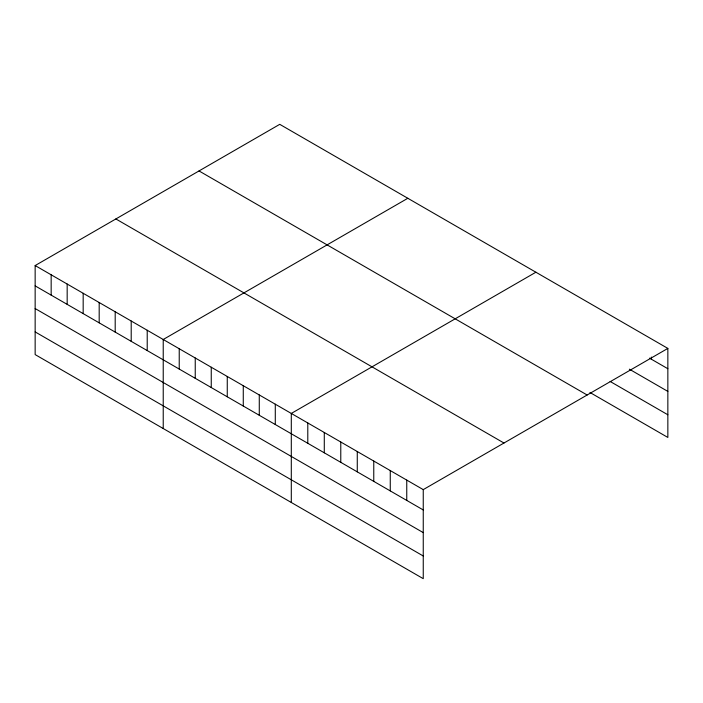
<?xml version="1.0" encoding="UTF-8"?>
<svg xmlns="http://www.w3.org/2000/svg" width="703" height="703" viewBox="0 0 703 703"><rect width="100%" height="100%" fill="white"/><g stroke="black" fill="none" stroke-linecap="round" stroke-linejoin="round"><path stroke-width="1.05" d="M35.15 265.558L423.25 489.622L423.25 578.666L35.15 354.593L35.15 265.558L279.75 124.334L667.85 348.407L667.85 437.442L589.958 392.476M407.819 198.281L163.228 339.496L163.228 428.54M535.897 272.219L291.297 413.443L291.297 502.478M423.25 489.622L667.85 348.407M649.519 358.143L667.85 368.724M629.361 369.18L667.85 391.404M610.116 381.439L667.85 414.77M199.028 170.943L587.137 395.007M115.863 218.949L503.972 443.022M35.15 285.875L423.25 509.947M35.15 308.555L423.25 532.619M35.15 331.913L423.25 555.985M651.356 357.062L651.356 359.207M406.756 480.105L406.756 500.422M390.262 470.579L390.262 490.896M373.768 461.054L373.768 481.379M357.273 451.528L357.273 471.854M340.779 442.011L340.779 462.328M324.285 432.486L324.285 452.811M307.791 422.96L307.791 443.285M275.286 404.199L275.286 424.515M259.275 394.954L259.275 415.28M243.273 385.71L243.273 406.035M227.262 376.465L227.262 396.791M211.252 367.23L211.252 387.546M195.241 357.985L195.241 378.302M179.23 348.741L179.23 369.057M147.217 330.252L147.217 350.577M131.206 321.016L131.206 341.333M115.195 311.772L115.195 332.088M99.185 302.527L99.185 322.844M83.174 293.283L83.174 313.608M67.172 284.038L67.172 304.364M51.161 274.794L51.161 295.119"/></g></svg>
